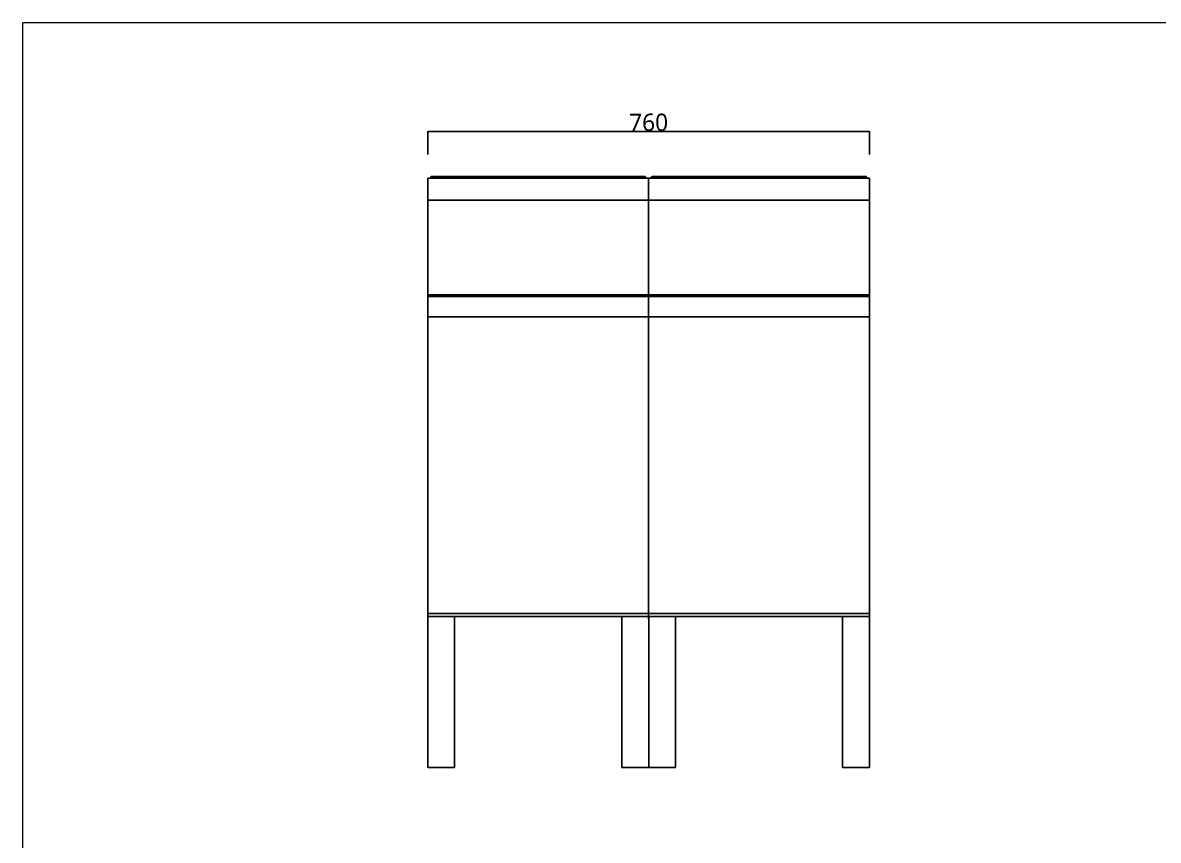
# Model space of a CAD drawing. Header units: millimetres. Extents: x 1287 to 5317, y -239 to 2577.
# Drawn here: x 1287 to 3241, y 1169 to 2577 of the extents above; entities that cross this region are included whole.
import ezdxf

# ---------------------------------------------------------------- set-up
doc = ezdxf.new("R2010")
doc.units = ezdxf.units.MM
doc.header["$MEASUREMENT"] = 0
doc.layers.add('Domyślny', color=7, linetype='Continuous', true_color=0x000000)
doc.layers.add('Utwórz2D linie widoczne', color=7, linetype='Continuous', true_color=0x000000)
doc.styles.add('Roboto', font='Roboto-Regular.ttf')
doc.dimstyles.new('Domyślny', dxfattribs={"dimtxt": 30, "dimasz": 1, "dimexe": 0.5, "dimexo": 0.5, "dimgap": 0.25, "dimtad": 1, "dimtoh": 1, "dimdec": 0, "dimzin": 1, "dimdsep": 46, "dimtxsty": 'Roboto', "dimcen": 0.5, "dimazin": 0, "dimtfac": 1, "dimtdec": 4, "dimtix": 1, "dimtmove": 1, "dimatfit": 3, "dimfxl": 0, "dimtolj": 1, "dimtzin": 1, "dimarcsym": 0})

# ---------------------------------------------------------------- blocks, each defined once
blk = doc.blocks.new('*D1')
at = {"layer": 'Defpoints', "color": 0}
for p in [(2743.9, 2389.2), (1983.9, 2349), (2743.9, 2349)]:
    blk.add_point(p, dxfattribs=at)
at = {"layer": 'Domyślny', "color": 0, "lineweight": -2}
for p, q in [((1983.9, 2349.5), (1983.9, 2389.7)), ((1984.9, 2389.2), (2742.9, 2389.2)), ((2743.9, 2349.5), (2743.9, 2389.7))]:
    blk.add_line(p, q, dxfattribs=at)
at = {"layer": 'Domyślny', "color": 0}
for points in [[(1984.9, 2389.3), (1984.9, 2389), (1983.9, 2389.2)], [(2742.9, 2389), (2742.9, 2389.3), (2743.9, 2389.2)]]:
    blk.add_solid(points, dxfattribs=at)
at = {"layer": 'Domyślny', "color": 0, "insert": (2363.9, 2404.8), "char_height": 30, "attachment_point": 5, "style": 'Roboto'}
blk.add_mtext('\\A1;760', dxfattribs=at)

msp = doc.modelspace()

# ---------------------------------------------------------------- linework, layer by layer
at = {"layer": 'Domyślny', "color": 18, "lineweight": 15, "true_color": 0x000000}
for p in [(5313.2, 2576.6), (1286.8, -239.1)]:
    msp.add_line(p, (1286.8, 2576.6), dxfattribs=at)
at = {"layer": 'Utwórz2D linie widoczne'}
for p, q in [((1983.9, 2308.9), (1984.2, 2308.9)), ((1983.9, 2270.9), (1983.9, 2308.9)), ((1984.2, 2308.9), (1985.3, 2308.9)), ((1985.3, 2308.9), (1987, 2308.9)), ((1987, 2308.9), (1989.3, 2308.9)), ((1988.9, 2310.5), (1989, 2310.6)), ((1988.9, 2310.4), (1988.9, 2310.5)), ((1988.9, 2310.3), (1988.9, 2310.4)), ((1988.9, 2310.4), (1988.9, 2310.4)), ((1988.9, 2310.2), (1988.9, 2310.3)), ((1988.9, 2310.1), (1988.9, 2310.2)), ((1988.9, 2310.2), (1988.9, 2310.2)), ((1988.9, 2310), (1988.9, 2310.1)), ((1988.9, 2310), (1988.9, 2310)), ((1988.9, 2310), (1988.9, 2308.9)), ((1989, 2310.7), (1989, 2310.8)), ((1989, 2310.8), (1989.1, 2310.8)), ((1989, 2310.6), (1989, 2310.7)), ((1989, 2310.6), (1989, 2310.6)), ((1989.1, 2310.9), (1989.1, 2311)), ((1989.1, 2311), (1989.2, 2311)), ((1989.1, 2310.8), (1989.1, 2310.9)), ((1989.2, 2311), (1989.2, 2311.1)), ((1989.2, 2311.1), (1989.3, 2311.1)), ((1989.3, 2311.2), (1989.4, 2311.3)), ((1989.3, 2311.1), (1989.3, 2311.2)), ((1989.3, 2311.2), (1989.3, 2311.2)), ((1989.3, 2308.9), (1992.1, 2308.9)), ((1989.4, 2311.3), (1989.5, 2311.4)), ((1989.4, 2311.3), (1989.4, 2311.3)), ((1989.5, 2311.4), (1989.6, 2311.5)), ((1989.5, 2311.4), (1989.5, 2311.4)), ((1989.6, 2311.5), (1989.7, 2311.6)), ((1989.6, 2311.5), (1989.6, 2311.5)), ((1989.7, 2311.6), (1989.8, 2311.6)), ((1989.8, 2311.6), (1989.8, 2311.7)), ((1989.8, 2311.7), (1989.9, 2311.7)), ((1989.9, 2311.7), (1990, 2311.8)), ((1989.9, 2311.7), (1989.9, 2311.7)), ((1990, 2311.8), (1990.1, 2311.8)), ((1990.1, 2311.8), (1990.1, 2311.8)), ((1990.1, 2311.8), (1990.2, 2311.8)), ((1990.2, 2311.8), (1990.3, 2311.9)), ((1990.3, 2311.9), (1990.3, 2311.9)), ((1990.3, 2311.9), (1990.4, 2311.9)), ((1990.4, 2311.9), (1990.5, 2311.9)), ((1990.5, 2311.9), (1990.5, 2311.9)), ((1990.5, 2311.9), (1990.6, 2311.9)), ((1990.6, 2311.9), (1990.7, 2311.9)), ((1990.7, 2311.9), (1990.7, 2312)), ((1990.7, 2312), (1990.8, 2312)), ((1990.8, 2312), (1990.9, 2312)), ((1991.1, 2312), (1990.9, 2312)), ((1991.8, 2312), (1991.1, 2312)), ((1993, 2312), (1991.8, 2312)), ((1992.1, 2308.9), (1995.4, 2308.9)), ((1994.6, 2312), (1993, 2312)), ((1996.6, 2312), (1994.6, 2312)), ((1995.4, 2308.9), (1999, 2308.9)), ((1998.9, 2312), (1996.6, 2312)), ((2001.4, 2312), (1998.9, 2312)), ((1999, 2308.9), (2002.9, 2308.9)), ((2004.1, 2312), (2001.4, 2312)), ((2002.9, 2308.9), (2006.9, 2308.9)), ((2007, 2312), (2004.1, 2312)), ((2006.9, 2308.9), (2340.9, 2308.9)), ((2340.8, 2312), (2007, 2312)), ((2343.6, 2312), (2340.8, 2312)), ((2340.9, 2308.9), (2344.9, 2308.9)), ((2346.3, 2312), (2343.6, 2312)), ((2344.9, 2308.9), (2348.7, 2308.9)), ((2348.9, 2312), (2346.3, 2312)), ((2348.7, 2308.9), (2352.4, 2308.9)), ((2351.2, 2312), (2348.9, 2312)), ((2353.1, 2312), (2351.2, 2312)), ((2352.4, 2308.9), (2355.7, 2308.9)), ((2354.7, 2312), (2353.1, 2312)), ((2355.9, 2312), (2354.7, 2312)), ((2355.7, 2308.9), (2358.5, 2308.9)), ((2356.6, 2312), (2355.9, 2312)), ((2356.9, 2312), (2356.6, 2312)), ((2357, 2312), (2356.9, 2312)), ((2356.9, 2312), (2356.9, 2312)), ((2357.1, 2311.9), (2357, 2312)), ((2357.2, 2311.9), (2357.1, 2311.9)), ((2357.1, 2311.9), (2357.1, 2311.9)), ((2357.3, 2311.9), (2357.2, 2311.9)), ((2357.4, 2311.9), (2357.3, 2311.9)), ((2357.5, 2311.9), (2357.4, 2311.9)), ((2357.4, 2311.9), (2357.4, 2311.9)), ((2357.6, 2311.8), (2357.5, 2311.9)), ((2357.7, 2311.8), (2357.6, 2311.8)), ((2357.6, 2311.8), (2357.6, 2311.8)), ((2357.8, 2311.7), (2357.7, 2311.8)), ((2357.7, 2311.8), (2357.7, 2311.8)), ((2357.9, 2311.7), (2357.8, 2311.7)), ((2358, 2311.6), (2357.9, 2311.7)), ((2357.9, 2311.7), (2357.9, 2311.7)), ((2358.1, 2311.5), (2358, 2311.6)), ((2358, 2311.6), (2358, 2311.6)), ((2358.2, 2311.5), (2358.1, 2311.5)), ((2358.2, 2311.4), (2358.2, 2311.5)), ((2358.3, 2311.4), (2358.2, 2311.4)), ((2358.3, 2311.3), (2358.3, 2311.4)), ((2358.4, 2311.3), (2358.3, 2311.3)), ((2358.4, 2311.2), (2358.4, 2311.3)), ((2358.5, 2311.1), (2358.4, 2311.2)), ((2358.4, 2311.2), (2358.4, 2311.2)), ((2358.6, 2311), (2358.5, 2311.1)), ((2358.5, 2311.1), (2358.5, 2311.1)), ((2358.5, 2308.9), (2360.8, 2308.9)), ((2358.6, 2310.9), (2358.6, 2311)), ((2358.6, 2311), (2358.6, 2311)), ((2358.7, 2310.8), (2358.6, 2310.9)), ((2358.7, 2310.7), (2358.7, 2310.8)), ((2358.7, 2310.8), (2358.7, 2310.8)), ((2358.7, 2310.6), (2358.7, 2310.7)), ((2358.8, 2310.6), (2358.7, 2310.6)), ((2358.8, 2310.5), (2358.8, 2310.6)), ((2358.8, 2310.4), (2358.8, 2310.5)), ((2358.8, 2310.3), (2358.8, 2310.4)), ((2358.8, 2310.4), (2358.8, 2310.4)), ((2358.9, 2310.2), (2358.8, 2310.3)), ((2358.9, 2310.1), (2358.9, 2310.2)), ((2358.9, 2310.2), (2358.9, 2310.2)), ((2358.9, 2310), (2358.9, 2310.1)), ((2358.9, 2310), (2358.9, 2310)), ((2358.9, 2310), (2358.9, 2308.9)), ((2360.8, 2308.9), (2362.5, 2308.9)), ((2362.5, 2308.9), (2363.5, 2308.9)), ((2363.5, 2308.9), (2363.9, 2308.9)), ((2363.9, 2308.9), (2364.2, 2308.9)), ((2363.9, 2270.9), (2363.9, 2308.9)), ((2364.2, 2308.9), (2365.3, 2308.9)), ((2365.3, 2308.9), (2367, 2308.9)), ((2367, 2308.9), (2369.3, 2308.9)), ((2368.9, 2310.5), (2369, 2310.6)), ((2368.9, 2310.4), (2368.9, 2310.5)), ((2368.9, 2310.3), (2368.9, 2310.4)), ((2368.9, 2310.4), (2368.9, 2310.4)), ((2368.9, 2310.2), (2368.9, 2310.3)), ((2368.9, 2310.1), (2368.9, 2310.2)), ((2368.9, 2310.2), (2368.9, 2310.2)), ((2368.9, 2310), (2368.9, 2310.1)), ((2368.9, 2310), (2368.9, 2310)), ((2368.9, 2310), (2368.9, 2308.9)), ((2369, 2310.7), (2369, 2310.8)), ((2369, 2310.8), (2369.1, 2310.8)), ((2369, 2310.6), (2369, 2310.7)), ((2369, 2310.6), (2369, 2310.6)), ((2369.1, 2310.9), (2369.1, 2311)), ((2369.1, 2311), (2369.2, 2311)), ((2369.1, 2310.8), (2369.1, 2310.9)), ((2369.2, 2311), (2369.2, 2311.1)), ((2369.2, 2311.1), (2369.3, 2311.1)), ((2369.3, 2311.2), (2369.4, 2311.3)), ((2369.3, 2311.1), (2369.3, 2311.2)), ((2369.3, 2311.2), (2369.3, 2311.2)), ((2369.3, 2308.9), (2372.1, 2308.9)), ((2369.4, 2311.3), (2369.5, 2311.4)), ((2369.4, 2311.3), (2369.4, 2311.3)), ((2369.5, 2311.4), (2369.6, 2311.5)), ((2369.5, 2311.4), (2369.5, 2311.4)), ((2369.6, 2311.5), (2369.7, 2311.6)), ((2369.6, 2311.5), (2369.6, 2311.5)), ((2369.7, 2311.6), (2369.8, 2311.6)), ((2369.8, 2311.6), (2369.8, 2311.7)), ((2369.8, 2311.7), (2369.9, 2311.7)), ((2369.9, 2311.7), (2370, 2311.8)), ((2369.9, 2311.7), (2369.9, 2311.7)), ((2370, 2311.8), (2370.1, 2311.8)), ((2370.1, 2311.8), (2370.1, 2311.8)), ((2370.1, 2311.8), (2370.2, 2311.8)), ((2370.2, 2311.8), (2370.3, 2311.9)), ((2370.3, 2311.9), (2370.3, 2311.9)), ((2370.3, 2311.9), (2370.4, 2311.9)), ((2370.4, 2311.9), (2370.5, 2311.9)), ((2370.5, 2311.9), (2370.5, 2311.9)), ((2370.5, 2311.9), (2370.6, 2311.9)), ((2370.6, 2311.9), (2370.7, 2311.9)), ((2370.7, 2311.9), (2370.7, 2312)), ((2370.7, 2312), (2370.8, 2312)), ((2370.8, 2312), (2370.9, 2312)), ((2371.1, 2312), (2370.9, 2312)), ((2371.8, 2312), (2371.1, 2312)), ((2373, 2312), (2371.8, 2312)), ((2372.1, 2308.9), (2375.4, 2308.9)), ((2374.6, 2312), (2373, 2312)), ((2376.6, 2312), (2374.6, 2312)), ((2375.4, 2308.9), (2379, 2308.9)), ((2378.9, 2312), (2376.6, 2312)), ((2381.4, 2312), (2378.9, 2312)), ((2379, 2308.9), (2382.9, 2308.9)), ((2384.1, 2312), (2381.4, 2312)), ((2382.9, 2308.9), (2386.9, 2308.9)), ((2387, 2312), (2384.1, 2312)), ((2386.9, 2308.9), (2720.9, 2308.9)), ((2720.8, 2312), (2387, 2312)), ((2723.6, 2312), (2720.8, 2312)), ((2720.9, 2308.9), (2724.9, 2308.9)), ((2726.3, 2312), (2723.6, 2312)), ((2724.9, 2308.9), (2728.7, 2308.9)), ((2728.9, 2312), (2726.3, 2312)), ((2728.7, 2308.9), (2732.4, 2308.9)), ((2731.2, 2312), (2728.9, 2312)), ((2733.1, 2312), (2731.2, 2312)), ((2732.4, 2308.9), (2735.7, 2308.9)), ((2734.7, 2312), (2733.1, 2312)), ((2735.9, 2312), (2734.7, 2312)), ((2735.7, 2308.9), (2738.5, 2308.9)), ((2736.6, 2312), (2735.9, 2312)), ((2736.9, 2312), (2736.6, 2312)), ((2737, 2312), (2736.9, 2312)), ((2736.9, 2312), (2736.9, 2312)), ((2737.1, 2311.9), (2737, 2312)), ((2737.2, 2311.9), (2737.1, 2311.9)), ((2737.1, 2311.9), (2737.1, 2311.9)), ((2737.3, 2311.9), (2737.2, 2311.9)), ((2737.4, 2311.9), (2737.3, 2311.9)), ((2737.5, 2311.9), (2737.4, 2311.9)), ((2737.4, 2311.9), (2737.4, 2311.9)), ((2737.6, 2311.8), (2737.5, 2311.9)), ((2737.7, 2311.8), (2737.6, 2311.8)), ((2737.6, 2311.8), (2737.6, 2311.8)), ((2737.8, 2311.7), (2737.7, 2311.8)), ((2737.7, 2311.8), (2737.7, 2311.8)), ((2737.9, 2311.7), (2737.8, 2311.7)), ((2738, 2311.6), (2737.9, 2311.7)), ((2737.9, 2311.7), (2737.9, 2311.7)), ((2738.1, 2311.5), (2738, 2311.6)), ((2738, 2311.6), (2738, 2311.6)), ((2738.2, 2311.5), (2738.1, 2311.5)), ((2738.2, 2311.4), (2738.2, 2311.5)), ((2738.3, 2311.4), (2738.2, 2311.4)), ((2738.3, 2311.3), (2738.3, 2311.4)), ((2738.4, 2311.3), (2738.3, 2311.3)), ((2738.4, 2311.2), (2738.4, 2311.3)), ((2738.5, 2311.1), (2738.4, 2311.2)), ((2738.4, 2311.2), (2738.4, 2311.2)), ((2738.6, 2311), (2738.5, 2311.1)), ((2738.5, 2311.1), (2738.5, 2311.1)), ((2738.5, 2308.9), (2740.8, 2308.9)), ((2738.6, 2310.9), (2738.6, 2311)), ((2738.6, 2311), (2738.6, 2311)), ((2738.7, 2310.8), (2738.6, 2310.9)), ((2738.7, 2310.7), (2738.7, 2310.8)), ((2738.7, 2310.8), (2738.7, 2310.8)), ((2738.7, 2310.6), (2738.7, 2310.7)), ((2738.8, 2310.6), (2738.7, 2310.6)), ((2738.8, 2310.5), (2738.8, 2310.6)), ((2738.8, 2310.4), (2738.8, 2310.5)), ((2738.8, 2310.3), (2738.8, 2310.4)), ((2738.8, 2310.4), (2738.8, 2310.4)), ((2738.9, 2310.2), (2738.8, 2310.3)), ((2738.9, 2310.1), (2738.9, 2310.2)), ((2738.9, 2310.2), (2738.9, 2310.2)), ((2738.9, 2310), (2738.9, 2310.1)), ((2738.9, 2310), (2738.9, 2310)), ((2738.9, 2310), (2738.9, 2308.9)), ((2740.8, 2308.9), (2742.5, 2308.9)), ((2742.5, 2308.9), (2743.5, 2308.9)), ((2743.5, 2308.9), (2743.9, 2308.9)), ((2743.9, 2270.9), (2743.9, 2308.9)), ((1983.9, 2270.9), (1984.2, 2270.9)), ((1983.9, 2107.9), (1983.9, 2270.9)), ((1984.2, 2270.9), (1985.3, 2270.9)), ((1985.3, 2270.9), (1987, 2270.9)), ((1987, 2270.9), (1989.3, 2270.9)), ((1989.3, 2270.9), (1992.1, 2270.9)), ((1992.1, 2270.9), (1995.4, 2270.9)), ((1995.4, 2270.9), (1999, 2270.9)), ((1999, 2270.9), (2002.9, 2270.9)), ((2002.9, 2270.9), (2006.9, 2270.9)), ((2006.9, 2270.9), (2340.9, 2270.9)), ((2340.9, 2270.9), (2344.9, 2270.9)), ((2344.9, 2270.9), (2348.7, 2270.9)), ((2348.7, 2270.9), (2352.4, 2270.9)), ((2352.4, 2270.9), (2355.7, 2270.9)), ((2355.7, 2270.9), (2358.5, 2270.9)), ((2358.5, 2270.9), (2360.8, 2270.9)), ((2360.8, 2270.9), (2362.5, 2270.9)), ((2362.5, 2270.9), (2363.5, 2270.9)), ((2363.5, 2270.9), (2363.9, 2270.9)), ((2363.9, 2270.9), (2364.2, 2270.9)), ((2363.9, 2107.9), (2363.9, 2270.9)), ((2364.2, 2270.9), (2365.3, 2270.9)), ((2365.3, 2270.9), (2367, 2270.9)), ((2367, 2270.9), (2369.3, 2270.9)), ((2369.3, 2270.9), (2372.1, 2270.9)), ((2372.1, 2270.9), (2375.4, 2270.9)), ((2375.4, 2270.9), (2379, 2270.9)), ((2379, 2270.9), (2382.9, 2270.9)), ((2382.9, 2270.9), (2386.9, 2270.9)), ((2386.9, 2270.9), (2720.9, 2270.9)), ((2720.9, 2270.9), (2724.9, 2270.9)), ((2724.9, 2270.9), (2728.7, 2270.9)), ((2728.7, 2270.9), (2732.4, 2270.9)), ((2732.4, 2270.9), (2735.7, 2270.9)), ((2735.7, 2270.9), (2738.5, 2270.9)), ((2738.5, 2270.9), (2740.8, 2270.9)), ((2740.8, 2270.9), (2742.5, 2270.9)), ((2742.5, 2270.9), (2743.5, 2270.9)), ((2743.5, 2270.9), (2743.9, 2270.9)), ((2743.9, 2107.9), (2743.9, 2270.9)), ((1983.9, 2104.9), (1983.9, 2107.9)), ((1983.9, 2107.9), (1984.2, 2107.9)), ((1983.9, 2104.9), (1983.9, 2069.9)), ((1984.2, 2104.9), (1983.9, 2104.9)), ((1984.2, 2107.9), (1985.3, 2107.9)), ((1985.3, 2104.9), (1984.2, 2104.9)), ((1985.3, 2107.9), (1987, 2107.9)), ((1987, 2104.9), (1985.3, 2104.9)), ((1987, 2107.9), (1989.3, 2107.9)), ((1989.3, 2104.9), (1987, 2104.9)), ((1989.3, 2107.9), (1992.1, 2107.9)), ((1992.1, 2104.9), (1989.3, 2104.9)), ((1992.1, 2107.9), (1995.4, 2107.9)), ((1995.4, 2104.9), (1992.1, 2104.9)), ((1995.4, 2107.9), (1999, 2107.9)), ((1999, 2104.9), (1995.4, 2104.9)), ((1999, 2107.9), (2002.9, 2107.9)), ((2002.9, 2104.9), (1999, 2104.9)), ((2002.9, 2107.9), (2006.9, 2107.9)), ((2006.9, 2104.9), (2002.9, 2104.9)), ((2006.9, 2107.9), (2340.9, 2107.9)), ((2340.9, 2104.9), (2006.9, 2104.9)), ((2340.9, 2107.9), (2344.9, 2107.9)), ((2344.9, 2104.9), (2340.9, 2104.9)), ((2344.9, 2107.9), (2348.7, 2107.9)), ((2348.7, 2104.9), (2344.9, 2104.9)), ((2348.7, 2107.9), (2352.4, 2107.9)), ((2352.4, 2104.9), (2348.7, 2104.9)), ((2352.4, 2107.9), (2355.7, 2107.9)), ((2355.7, 2104.9), (2352.4, 2104.9)), ((2355.7, 2107.9), (2358.5, 2107.9)), ((2358.5, 2104.9), (2355.7, 2104.9)), ((2358.5, 2107.9), (2360.8, 2107.9)), ((2360.8, 2104.9), (2358.5, 2104.9)), ((2360.8, 2107.9), (2362.5, 2107.9)), ((2362.5, 2104.9), (2360.8, 2104.9)), ((2362.5, 2107.9), (2363.5, 2107.9)), ((2363.5, 2104.9), (2362.5, 2104.9)), ((2363.5, 2107.9), (2363.9, 2107.9)), ((2363.9, 2104.9), (2363.5, 2104.9)), ((2363.9, 2107.9), (2364.2, 2107.9)), ((2363.9, 2104.9), (2363.9, 2107.9)), ((2363.9, 2104.9), (2364.2, 2104.9)), ((2363.9, 2104.9), (2363.9, 2069.9)), ((2364.2, 2107.9), (2365.3, 2107.9)), ((2364.2, 2104.9), (2365.3, 2104.9)), ((2365.3, 2107.9), (2367, 2107.9)), ((2365.3, 2104.9), (2367, 2104.9)), ((2367, 2107.9), (2369.3, 2107.9)), ((2367, 2104.9), (2369.3, 2104.9)), ((2369.3, 2107.9), (2372.1, 2107.9)), ((2369.3, 2104.9), (2372.1, 2104.9)), ((2372.1, 2107.9), (2375.4, 2107.9)), ((2372.1, 2104.9), (2375.4, 2104.9)), ((2375.4, 2107.9), (2379, 2107.9)), ((2375.4, 2104.9), (2379, 2104.9)), ((2379, 2107.9), (2382.9, 2107.9)), ((2379, 2104.9), (2382.9, 2104.9)), ((2382.9, 2107.9), (2386.9, 2107.9)), ((2382.9, 2104.9), (2386.9, 2104.9)), ((2386.9, 2107.9), (2720.9, 2107.9)), ((2386.9, 2104.9), (2720.9, 2104.9)), ((2720.9, 2107.9), (2724.9, 2107.9)), ((2720.9, 2104.9), (2724.9, 2104.9)), ((2724.9, 2107.9), (2728.7, 2107.9)), ((2724.9, 2104.9), (2728.7, 2104.9)), ((2728.7, 2107.9), (2732.4, 2107.9)), ((2728.7, 2104.9), (2732.4, 2104.9)), ((2732.4, 2107.9), (2735.7, 2107.9)), ((2732.4, 2104.9), (2735.7, 2104.9)), ((2735.7, 2107.9), (2738.5, 2107.9)), ((2735.7, 2104.9), (2738.5, 2104.9)), ((2738.5, 2107.9), (2740.8, 2107.9)), ((2738.5, 2104.9), (2740.8, 2104.9)), ((2740.8, 2107.9), (2742.5, 2107.9)), ((2740.8, 2104.9), (2742.5, 2104.9)), ((2742.5, 2107.9), (2743.5, 2107.9)), ((2742.5, 2104.9), (2743.5, 2104.9)), ((2743.5, 2107.9), (2743.9, 2107.9)), ((2743.5, 2104.9), (2743.9, 2104.9)), ((2743.9, 2104.9), (2743.9, 2107.9)), ((2743.9, 2104.9), (2743.9, 2069.9)), ((1983.9, 2069.9), (1983.9, 1559.3)), ((1984.2, 2069.9), (1983.9, 2069.9)), ((1985.3, 2069.9), (1984.2, 2069.9)), ((1987, 2069.9), (1985.3, 2069.9)), ((1989.3, 2069.9), (1987, 2069.9)), ((1992.1, 2069.9), (1989.3, 2069.9)), ((1995.4, 2069.9), (1992.1, 2069.9)), ((1999, 2069.9), (1995.4, 2069.9)), ((2002.9, 2069.9), (1999, 2069.9)), ((2006.9, 2069.9), (2002.9, 2069.9)), ((2340.9, 2069.9), (2006.9, 2069.9)), ((2344.9, 2069.9), (2340.9, 2069.9)), ((2348.7, 2069.9), (2344.9, 2069.9)), ((2352.4, 2069.9), (2348.7, 2069.9)), ((2355.7, 2069.9), (2352.4, 2069.9)), ((2358.5, 2069.9), (2355.7, 2069.9)), ((2360.8, 2069.9), (2358.5, 2069.9)), ((2362.5, 2069.9), (2360.8, 2069.9)), ((2363.5, 2069.9), (2362.5, 2069.9)), ((2363.9, 2069.9), (2363.5, 2069.9)), ((2364.2, 2069.9), (2363.9, 2069.9)), ((2363.9, 2069.9), (2363.9, 1559.3)), ((2365.3, 2069.9), (2364.2, 2069.9)), ((2367, 2069.9), (2365.3, 2069.9)), ((2369.3, 2069.9), (2367, 2069.9)), ((2372.1, 2069.9), (2369.3, 2069.9)), ((2375.4, 2069.9), (2372.1, 2069.9)), ((2379, 2069.9), (2375.4, 2069.9)), ((2382.9, 2069.9), (2379, 2069.9)), ((2386.9, 2069.9), (2382.9, 2069.9)), ((2720.9, 2069.9), (2386.9, 2069.9)), ((2724.9, 2069.9), (2720.9, 2069.9)), ((2728.7, 2069.9), (2724.9, 2069.9)), ((2732.4, 2069.9), (2728.7, 2069.9)), ((2735.7, 2069.9), (2732.4, 2069.9)), ((2738.5, 2069.9), (2735.7, 2069.9)), ((2740.8, 2069.9), (2738.5, 2069.9)), ((2742.5, 2069.9), (2740.8, 2069.9)), ((2743.5, 2069.9), (2742.5, 2069.9)), ((2743.9, 2069.9), (2743.5, 2069.9)), ((2743.9, 2069.9), (2743.9, 1559.3)), ((1983.9, 1559.3), (1983.9, 1554.3)), ((1984.2, 1559.3), (1983.9, 1559.3)), ((1984.2, 1554.3), (1983.9, 1554.3)), ((1984.2, 1549.3), (1983.9, 1549.3)), ((1984, 1554.3), (1984, 1294.3)), ((1985.3, 1559.3), (1984.2, 1559.3)), ((1985.3, 1554.3), (1984.2, 1554.3)), ((1987, 1559.3), (1985.3, 1559.3)), ((1987, 1554.3), (1985.3, 1554.3)), ((1989.3, 1559.3), (1987, 1559.3)), ((1989.3, 1554.3), (1987, 1554.3)), ((1992.1, 1559.3), (1989.3, 1559.3)), ((1992.1, 1554.3), (1989.3, 1554.3)), ((1995.4, 1559.3), (1992.1, 1559.3)), ((1995.4, 1554.3), (1992.1, 1554.3)), ((1999, 1559.3), (1995.4, 1559.3)), ((1999, 1554.3), (1995.4, 1554.3)), ((2002.9, 1559.3), (1999, 1559.3)), ((2002.9, 1554.3), (1999, 1554.3)), ((2006.9, 1559.3), (2002.9, 1559.3)), ((2006.9, 1554.3), (2002.9, 1554.3)), ((2340.9, 1559.3), (2006.9, 1559.3)), ((2340.9, 1554.3), (2006.9, 1554.3)), ((2030, 1554.3), (2030, 1294.3)), ((2317.8, 1554.3), (2317.8, 1294.3)), ((2344.9, 1559.3), (2340.9, 1559.3)), ((2344.9, 1554.3), (2340.9, 1554.3)), ((2348.7, 1559.3), (2344.9, 1559.3)), ((2348.7, 1554.3), (2344.9, 1554.3)), ((2352.4, 1559.3), (2348.7, 1559.3)), ((2352.4, 1554.3), (2348.7, 1554.3)), ((2355.7, 1559.3), (2352.4, 1559.3)), ((2355.7, 1554.3), (2352.4, 1554.3)), ((2358.5, 1559.3), (2355.7, 1559.3)), ((2358.5, 1554.3), (2355.7, 1554.3)), ((2360.8, 1559.3), (2358.5, 1559.3)), ((2360.8, 1554.3), (2358.5, 1554.3)), ((2362.5, 1559.3), (2360.8, 1559.3)), ((2362.5, 1554.3), (2360.8, 1554.3)), ((2363.5, 1559.3), (2362.5, 1559.3)), ((2363.5, 1554.3), (2362.5, 1554.3)), ((2363.9, 1559.3), (2363.5, 1559.3)), ((2363.9, 1554.3), (2363.5, 1554.3)), ((2364.2, 1559.3), (2363.9, 1559.3)), ((2363.9, 1559.3), (2363.9, 1554.3)), ((2364.2, 1554.3), (2363.9, 1554.3)), ((2363.9, 1554.3), (2363.9, 1549.3)), ((2364, 1554.3), (2364, 1294.3)), ((2365.3, 1559.3), (2364.2, 1559.3)), ((2365.3, 1554.3), (2364.2, 1554.3)), ((2367, 1559.3), (2365.3, 1559.3)), ((2367, 1554.3), (2365.3, 1554.3)), ((2369.3, 1559.3), (2367, 1559.3)), ((2369.3, 1554.3), (2367, 1554.3)), ((2372.1, 1559.3), (2369.3, 1559.3)), ((2372.1, 1554.3), (2369.3, 1554.3)), ((2375.4, 1559.3), (2372.1, 1559.3)), ((2375.4, 1554.3), (2372.1, 1554.3)), ((2379, 1559.3), (2375.4, 1559.3)), ((2379, 1554.3), (2375.4, 1554.3)), ((2382.9, 1559.3), (2379, 1559.3)), ((2382.9, 1554.3), (2379, 1554.3)), ((2386.9, 1559.3), (2382.9, 1559.3)), ((2386.9, 1554.3), (2382.9, 1554.3)), ((2720.9, 1559.3), (2386.9, 1559.3)), ((2720.9, 1554.3), (2386.9, 1554.3)), ((2410, 1554.3), (2410, 1294.3)), ((2697.8, 1554.3), (2697.8, 1294.3)), ((2724.9, 1559.3), (2720.9, 1559.3)), ((2724.9, 1554.3), (2720.9, 1554.3)), ((2728.7, 1559.3), (2724.9, 1559.3)), ((2728.7, 1554.3), (2724.9, 1554.3)), ((2732.4, 1559.3), (2728.7, 1559.3)), ((2732.4, 1554.3), (2728.7, 1554.3)), ((2735.7, 1559.3), (2732.4, 1559.3)), ((2735.7, 1554.3), (2732.4, 1554.3)), ((2738.5, 1559.3), (2735.7, 1559.3)), ((2738.5, 1554.3), (2735.7, 1554.3)), ((2740.8, 1559.3), (2738.5, 1559.3)), ((2740.8, 1554.3), (2738.5, 1554.3)), ((2742.5, 1559.3), (2740.8, 1559.3)), ((2742.5, 1554.3), (2740.8, 1554.3)), ((2743.5, 1559.3), (2742.5, 1559.3)), ((2743.5, 1554.3), (2742.5, 1554.3)), ((2743.9, 1559.3), (2743.5, 1559.3)), ((2743.9, 1554.3), (2743.5, 1554.3)), ((2743.8, 1554.3), (2743.8, 1294.3)), ((2743.9, 1559.3), (2743.9, 1554.3)), ((2743.9, 1554.3), (2743.9, 1549.3)), ((2030, 1294.3), (1984, 1294.3)), ((2363.8, 1294.3), (2317.8, 1294.3)), ((2410, 1294.3), (2364, 1294.3)), ((2743.8, 1294.3), (2697.8, 1294.3))]:
    msp.add_line(p, q, dxfattribs=at)

# ---------------------------------------------------------------- dimensions: what is measured, and where the dimension line sits
at = {"layer": 'Domyślny'}
dim = msp.add_aligned_dim(p1=(1983.9, 2349), p2=(2743.9, 2349), distance=40.1, dimstyle='Domyślny', dxfattribs=at)
dim.commit()
dim.dimension.update_dxf_attribs({"geometry": '*D1', "text_midpoint": (2363.9, 2404.8)})

doc.saveas('drawing.dxf')
